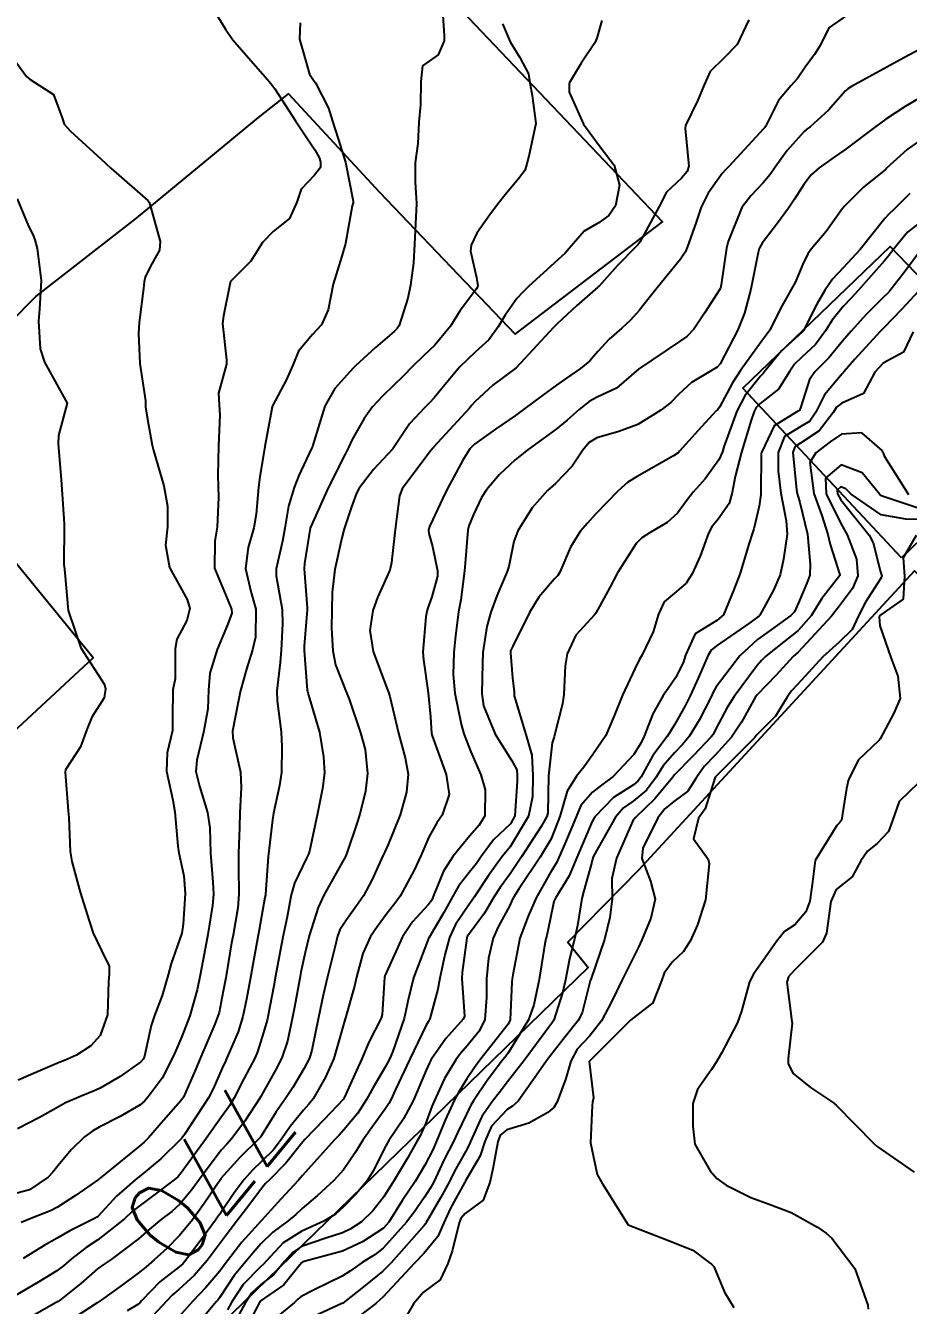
# Model space of a CAD drawing. Header units: metres. Extents: x 307586 to 320046, y 7427249 to 7434250.
# Drawn here: x 317292 to 317335.3, y 7431770.5 to 7431833.3 of the extents above; entities that cross this region are included whole.
import ezdxf
from ezdxf.enums import TextEntityAlignment as Align

# ---------------------------------------------------------------- set-up
doc = ezdxf.new("R2010")
doc.units = ezdxf.units.M
doc.header["$MEASUREMENT"] = 0
for name, color, linetype in [('Cotas', 45, 'Continuous'), ('Curvas de Nivel 1m', 11, 'Continuous'), ('Curvas de Nivel 5m', 15, 'Continuous'), ('Edificações', 30, 'Continuous')]:
    doc.layers.add(name, color=color, linetype=linetype)
doc.styles.add('Style-STANDARD', font='STANDARD.shx')

msp = doc.modelspace()

# ---------------------------------------------------------------- linework, layer by layer
at = {"layer": 'Curvas de Nivel 1m', "flags": 128}
for points, elevation in [([(317312.402, 7431834.578), (317312.507, 7431832.847), (317312.507, 7431832.576), (317312.226, 7431831.891), (317311.453, 7431831.356), (317311.368, 7431830.588), (317311.347, 7431829.437), (317311.276, 7431828.589), (317311.221, 7431827.541), (317311.094, 7431826.591), (317311.083, 7431825.657), (317311.155, 7431824.59), (317311.111, 7431823.602), (317311.065, 7431822.59), (317311.011, 7431821.684), (317310.866, 7431820.592), (317310.732, 7431819.945), (317310.31, 7431818.598), (317310.207, 7431818.453), (317310.06, 7431818.318), (317309.141, 7431817.52), (317308.158, 7431816.619), (317308.1, 7431816.562), (317308.041, 7431816.504), (317307.142, 7431815.517), (317306.653, 7431814.64), (317306.073, 7431812.728), (317306.046, 7431812.649), (317305.991, 7431812.537), (317305.381, 7431811.247), (317305.159, 7431810.658), (317304.88, 7431809.735), (317304.688, 7431808.663), (317304.576, 7431808.024), (317304.264, 7431806.667), (317304.271, 7431806.313), (317304.566, 7431804.663), (317304.585, 7431803.963), (317304.51, 7431802.664), (317304.467, 7431802.064), (317304.309, 7431800.665), (317304.317, 7431800.187), (317304.512, 7431798.663), (317304.555, 7431797.924), (317304.525, 7431796.663), (317304.436, 7431796.021), (317304.139, 7431794.666), (317304.091, 7431794.346), (317303.902, 7431792.669), (317303.886, 7431792.534), (317303.747, 7431790.67), (317303.746, 7431790.647), (317303.722, 7431790.53), (317303.432, 7431788.947), (317303.383, 7431788.673), (317303.127, 7431787.237), (317303.025, 7431786.677), (317302.812, 7431785.532), (317302.634, 7431784.68), (317302.402, 7431783.926), (317301.873, 7431782.688), (317301.795, 7431782.525), (317301.625, 7431782.153), (317301.174, 7431781.132), (317300.944, 7431780.7), (317299.766, 7431778.899), (317299.645, 7431778.719), (317299.582, 7431778.646), (317298.604, 7431777.698), (317297.564, 7431776.829), (317297.452, 7431776.742), (317296.442, 7431775.864), (317295.535, 7431774.891), (317295.47, 7431774.834), (317295.358, 7431774.772), (317294.148, 7431774.162), (317293.523, 7431773.801), (317292.881, 7431773.435), (317291.85, 7431772.807)], 773), ([(317332.248, 7431833.817), (317331.378, 7431833.212), (317330.964, 7431832.353), (317330.681, 7431831.903), (317330.222, 7431831.279), (317329.851, 7431830.729), (317329.519, 7431830.367), (317328.921, 7431829.654), (317328.27, 7431828.379), (317328.239, 7431828.323), (317328.182, 7431828.259), (317326.478, 7431826.405), (317326.322, 7431826.246), (317326.158, 7431826.059), (317325.463, 7431825.097), (317325.124, 7431824.42), (317324.87, 7431823.678), (317324.435, 7431822.427), (317324.336, 7431822.203), (317324.107, 7431821.854), (317322.962, 7431820.447), (317322.577, 7431819.961), (317322.076, 7431819.349), (317321.661, 7431818.872), (317321.221, 7431818.468), (317320.601, 7431817.931), (317320.051, 7431817.334), (317319.656, 7431816.875), (317319.202, 7431816.488), (317318.514, 7431816.017), (317318.031, 7431815.676), (317317.355, 7431815.178), (317316.465, 7431814.523), (317316.01, 7431814.192), (317315.032, 7431813.51), (317313.995, 7431812.779), (317313.777, 7431812.553), (317313.434, 7431812.002), (317312.658, 7431810.563), (317312.433, 7431810.098), (317311.951, 7431809.09), (317311.786, 7431808.732), (317311.747, 7431808.573), (317311.757, 7431808.389), (317311.935, 7431807.753), (317312.187, 7431806.567), (317312.18, 7431806.306), (317311.904, 7431805.283), (317311.717, 7431804.751), (317311.665, 7431804.573), (317311.612, 7431804.296), (317311.459, 7431802.576), (317311.493, 7431802.2), (317311.732, 7431800.572), (317311.835, 7431799.389), (317311.899, 7431798.569), (317311.925, 7431798.466), (317312.607, 7431796.562), (317312.76, 7431795.589), (317312.412, 7431794.564), (317312.148, 7431794.187), (317311.762, 7431793.488), (317311.364, 7431792.576), (317311.037, 7431791.872), (317310.35, 7431790.591), (317310.091, 7431790.231), (317309.72, 7431789.755), (317309.225, 7431789.09), (317308.904, 7431788.608), (317308.528, 7431787.778), (317308.211, 7431786.615), (317308.112, 7431786.18), (317307.668, 7431784.62), (317307.652, 7431784.562), (317307.101, 7431782.628), (317306.698, 7431781.708), (317306.088, 7431780.643), (317305.877, 7431780.377), (317305.604, 7431780.083), (317304.959, 7431779.29), (317304.54, 7431778.66), (317304.127, 7431778.115), (317303.572, 7431777.575), (317303.107, 7431777.135), (317302.707, 7431776.679), (317302.216, 7431776.021), (317301.538, 7431775.038), (317301.396, 7431774.831), (317301.298, 7431774.694), (317300.7, 7431773.877), (317299.834, 7431772.715), (317299.684, 7431772.543), (317299.508, 7431772.392), (317298.569, 7431771.657), (317297.681, 7431770.738), (317297.584, 7431770.636), (317297.481, 7431770.554), (317296.959, 7431770.229)], 769), ([(317315.368, 7431833.413), (317315.757, 7431832.535), (317316.225, 7431831.759), (317316.653, 7431830.959), (317316.717, 7431830.522), (317316.832, 7431829.892), (317317.01, 7431828.518), (317316.705, 7431827.058), (317316.571, 7431826.524), (317316.467, 7431826.217), (317316.152, 7431825.812), (317315.57, 7431825.107), (317315.137, 7431824.54), (317314.703, 7431823.968), (317314.119, 7431823.137), (317313.843, 7431822.554), (317313.808, 7431822.253), (317314.097, 7431820.966), (317314.162, 7431820.549), (317314.149, 7431820.493), (317314.091, 7431820.413), (317313.297, 7431819.339), (317312.818, 7431818.569), (317312.054, 7431817.646), (317311.508, 7431817.126), (317310.967, 7431816.591), (317310.505, 7431816.126), (317310.029, 7431815.668), (317309.484, 7431815.143), (317309, 7431814.61), (317308.587, 7431814.035), (317307.997, 7431813.005), (317307.816, 7431812.623), (317307.656, 7431812.293), (317306.826, 7431810.637), (317305.943, 7431808.65), (317305.663, 7431806.915), (317305.645, 7431806.653), (317305.794, 7431804.751), (317305.793, 7431804.651), (317305.642, 7431802.885), (317305.64, 7431802.652), (317305.795, 7431800.709), (317305.801, 7431800.651), (317305.85, 7431800.466), (317306.391, 7431798.641), (317306.598, 7431797.426), (317306.635, 7431796.638), (317306.548, 7431795.882), (317306.292, 7431794.642), (317305.903, 7431792.797), (317305.853, 7431792.649), (317305.751, 7431792.452), (317305.162, 7431791.232), (317305.01, 7431790.657), (317304.802, 7431789.57), (317304.617, 7431788.661), (317304.465, 7431787.892), (317304.238, 7431786.664), (317304.148, 7431786.193), (317303.858, 7431784.668), (317303.821, 7431784.498), (317303.645, 7431783.896), (317303.358, 7431782.951), (317303.237, 7431782.674), (317302.678, 7431781.624), (317302.208, 7431780.684), (317301.981, 7431780.304), (317301.594, 7431779.755), (317300.842, 7431778.701), (317299.565, 7431776.942), (317299.459, 7431776.826), (317299.336, 7431776.722), (317298.326, 7431775.957), (317297.543, 7431775.38), (317297.196, 7431775.088), (317296.832, 7431774.751), (317295.522, 7431773.724), (317294.957, 7431773.337), (317294.224, 7431772.783), (317293.842, 7431772.452), (317293.504, 7431772.199), (317292.628, 7431771.667), (317291.486, 7431770.992)], 772), ([(317305.443, 7431833.456), (317305.416, 7431832.658), (317305.911, 7431830.95), (317306.109, 7431830.651), (317306.202, 7431830.518), (317306.831, 7431829.282), (317307.029, 7431828.637), (317307.312, 7431827.771), (317307.675, 7431826.627), (317308.05, 7431824.705), (317308.044, 7431824.621), (317307.996, 7431824.487), (317307.67, 7431822.627), (317307.49, 7431822.016), (317307.072, 7431820.635), (317306.815, 7431819.38), (317306.494, 7431818.644), (317306.058, 7431818.167), (317305.367, 7431817.34), (317305.088, 7431816.66), (317304.767, 7431815.928), (317304.095, 7431814.669), (317304.076, 7431814.605), (317304.009, 7431814.248), (317303.717, 7431812.673), (317303.463, 7431811.183), (317303.405, 7431810.676), (317303.285, 7431809.341), (317303.172, 7431808.678), (317302.904, 7431807.709), (317302.761, 7431806.682), (317303.031, 7431805.554), (317303.269, 7431804.676), (317303.251, 7431803.304), (317303.11, 7431802.678), (317302.807, 7431801.732), (317302.52, 7431800.683), (317302.408, 7431800.113), (317302.123, 7431798.687), (317302.145, 7431798.361), (317302.52, 7431796.683), (317302.554, 7431795.92), (317302.49, 7431794.683), (317302.467, 7431793.982), (317302.423, 7431792.683), (317302.425, 7431792.001), (317302.446, 7431790.683), (317302.384, 7431790.015), (317302.154, 7431788.685), (317302.086, 7431788.299), (317301.814, 7431786.689), (317301.794, 7431786.576), (317301.671, 7431785.92), (317301.467, 7431784.881), (317301.415, 7431784.694), (317301.268, 7431784.315), (317300.575, 7431782.706), (317300.292, 7431782.041), (317299.718, 7431780.718), (317299.601, 7431780.539), (317298.737, 7431779.583), (317298.009, 7431778.736), (317297.8, 7431778.519), (317297.579, 7431778.331), (317295.652, 7431776.769), (317295.605, 7431776.727), (317295.562, 7431776.69), (317294.433, 7431775.898), (317293.541, 7431775.317), (317293.195, 7431775.137), (317292.311, 7431774.802), (317291.759, 7431774.579)], 774), ([(317320.244, 7431833.577), (317320.003, 7431832.714), (317319.898, 7431832.483), (317319.235, 7431831.478), (317318.643, 7431830.496), (317318.639, 7431830.063), (317319.342, 7431828.488), (317320.172, 7431827.382), (317320.859, 7431826.473), (317321.121, 7431825.497), (317320.915, 7431824.472), (317320.596, 7431824.008), (317320.125, 7431823.668), (317319.38, 7431823.228), (317318.736, 7431822.494), (317318.448, 7431822.159), (317318.106, 7431821.851), (317316.649, 7431820.522), (317316.366, 7431820.249), (317316.084, 7431819.935), (317315.501, 7431819.106), (317315.17, 7431818.539), (317314.699, 7431817.901), (317314.051, 7431817.316), (317313.262, 7431816.562), (317312.708, 7431815.895), (317312.02, 7431815.051), (317311.795, 7431814.804), (317311.563, 7431814.584), (317310.819, 7431813.778), (317310.026, 7431812.6), (317309.992, 7431812.555), (317309.053, 7431811.539), (317308.344, 7431810.616), (317308.213, 7431810.374), (317307.959, 7431809.705), (317307.613, 7431808.625), (317307.498, 7431808.186), (317307.155, 7431806.632), (317307.019, 7431805.52), (317306.997, 7431804.633), (317306.992, 7431803.741), (317307.046, 7431802.632), (317307.186, 7431801.95), (317307.701, 7431800.622), (317307.847, 7431800.258), (317308.414, 7431798.614), (317308.634, 7431797.792), (317308.755, 7431796.61), (317308.661, 7431795.74), (317308.377, 7431794.614), (317308.227, 7431794.157), (317307.754, 7431792.746), (317307.711, 7431792.621), (317307.671, 7431792.54), (317306.617, 7431790.637), (317306.329, 7431790.035), (317305.887, 7431788.647), (317305.695, 7431787.834), (317305.482, 7431786.855), (317305.443, 7431786.652), (317305.165, 7431785.15), (317305.072, 7431784.656), (317304.827, 7431783.472), (317304.555, 7431782.661), (317304.242, 7431782.048), (317303.616, 7431780.944), (317303.52, 7431780.765), (317303.464, 7431780.671), (317302.728, 7431779.542), (317302.078, 7431778.685), (317301.843, 7431778.424), (317301.577, 7431778.117), (317300.51, 7431776.706), (317300.109, 7431776.157), (317299.544, 7431775.466), (317299.151, 7431775.112), (317298.64, 7431774.729), (317298.039, 7431774.223), (317297.523, 7431773.768), (317296.169, 7431772.76), (317295.776, 7431772.499), (317295.506, 7431772.291), (317294.695, 7431771.578), (317293.705, 7431770.788), (317293.578, 7431770.692), (317293.481, 7431770.637), (317292.303, 7431769.973)], 771), ([(317336.078, 7431832.292), (317334.88, 7431831.65), (317334.223, 7431831.287), (317332.491, 7431830.336), (317332.319, 7431830.231), (317332.21, 7431830.125), (317331.364, 7431829.179), (317330.461, 7431828.357), (317330.302, 7431828.238), (317330.181, 7431828.135), (317329.343, 7431827.197), (317328.748, 7431826.374), (317328.513, 7431826.021), (317328.151, 7431825.585), (317327.556, 7431824.974), (317327.118, 7431824.395), (317326.441, 7431822.73), (317326.363, 7431822.406), (317326.095, 7431820.603), (317326.072, 7431820.432), (317326.061, 7431820.41), (317325.281, 7431819.211), (317324.762, 7431818.423), (317324.417, 7431818.069), (317324.057, 7431817.812), (317322.043, 7431816.46), (317320.968, 7431815.531), (317320.022, 7431815.079), (317319.629, 7431814.873), (317319.143, 7431814.489), (317318.542, 7431813.961), (317318.003, 7431813.515), (317316.64, 7431812.52), (317315.988, 7431812.007), (317315.225, 7431811.293), (317314.583, 7431810.544), (317314.345, 7431810.168), (317313.955, 7431809.331), (317313.728, 7431808.77), (317313.669, 7431808.553), (317313.538, 7431806.943), (317313.517, 7431806.554), (317313.324, 7431805.133), (317313.223, 7431804.557), (317313.066, 7431803.374), (317312.992, 7431802.559), (317312.948, 7431801.473), (317313.041, 7431800.558), (317313.353, 7431799.031), (317313.476, 7431798.553), (317313.814, 7431797.674), (317314.316, 7431796.545), (317314.517, 7431795.818), (317314.511, 7431794.543), (317314.233, 7431794.08), (317313.763, 7431793.536), (317313.317, 7431792.995), (317312.962, 7431792.558), (317312.488, 7431791.82), (317311.977, 7431790.568), (317311.9, 7431790.399), (317311.727, 7431790.17), (317310.958, 7431789.338), (317310.466, 7431788.589), (317309.686, 7431786.86), (317309.609, 7431786.676), (317309.591, 7431786.601), (317309.475, 7431784.783), (317309.42, 7431784.602), (317308.818, 7431783.432), (317308.47, 7431782.612), (317308.215, 7431782.026), (317307.614, 7431780.686), (317307.571, 7431780.621), (317306.615, 7431779.618), (317305.674, 7431778.649), (317305.582, 7431778.535), (317304.752, 7431777.477), (317303.942, 7431776.666), (317303.748, 7431776.48), (317303.557, 7431776.247), (317302.88, 7431775.339), (317302.381, 7431774.682), (317302.006, 7431774.207), (317301.522, 7431773.552), (317300.886, 7431772.699), (317300.241, 7431771.97), (317299.491, 7431771.276), (317299.19, 7431771.021), (317298.907, 7431770.726), (317298.215, 7431769.993)], 768), ([(317291.495, 7431831.546), (317292.024, 7431830.822), (317292.202, 7431830.68), (317293.341, 7431829.949), (317293.773, 7431828.796), (317293.873, 7431828.487), (317294.177, 7431828.152), (317295.687, 7431826.775), (317296.156, 7431826.327), (317297.98, 7431824.742), (317298.044, 7431824.654), (317298.129, 7431824.375), (317298.575, 7431822.735), (317298.546, 7431822.296), (317298.094, 7431821.478), (317297.851, 7431820.979), (317297.797, 7431820.744), (317297.764, 7431820.429), (317297.546, 7431818.748), (317297.514, 7431818.205), (317297.577, 7431816.747), (317297.857, 7431814.9), (317297.868, 7431814.742), (317297.861, 7431814.592), (317298.003, 7431813.721), (317298.182, 7431812.738), (317298.252, 7431812.474), (317298.764, 7431810.732), (317298.939, 7431809.744), (317298.933, 7431808.73), (317298.843, 7431807.821), (317299.044, 7431806.729), (317299.9, 7431805.16), (317300.031, 7431804.718), (317299.887, 7431804.128), (317299.391, 7431803.211), (317299.323, 7431802.725), (317299.319, 7431801.257), (317299.203, 7431800.726), (317299.179, 7431799.376), (317299.191, 7431798.726), (317298.916, 7431797.625), (317298.884, 7431796.729), (317299.205, 7431795.303), (317299.301, 7431794.725), (317299.438, 7431793.041), (317299.49, 7431792.723), (317299.736, 7431791.596), (317299.799, 7431790.719), (317299.708, 7431789.218), (317299.648, 7431788.776), (317299.627, 7431788.721), (317299.124, 7431787.29), (317298.974, 7431786.727), (317298.677, 7431785.721), (317298.295, 7431784.734), (317298.137, 7431784.246), (317297.816, 7431782.738), (317297.76, 7431782.609), (317297.629, 7431782.461), (317296.625, 7431781.747), (317295.609, 7431781.152), (317295.346, 7431781.033), (317294.707, 7431780.779), (317293.942, 7431780.444), (317293.598, 7431780.254), (317292.66, 7431779.732), (317291.586, 7431779.167)], 776), ([(317336.208, 7431829.995), (317335.137, 7431829.362), (317334.189, 7431828.74), (317333.942, 7431828.558), (317333.63, 7431828.318), (317332.172, 7431827.235), (317331.647, 7431826.867), (317330.913, 7431826.352), (317330.513, 7431826.001), (317330.15, 7431825.519), (317329.704, 7431824.8), (317329.411, 7431824.367), (317328.871, 7431823.627), (317328.116, 7431822.646), (317327.971, 7431822.382), (317327.917, 7431822.189), (317327.553, 7431820.388), (317327.251, 7431819.217), (317326.928, 7431818.397), (317326.046, 7431816.728), (317325.899, 7431816.557), (317325.653, 7431816.414), (317324.647, 7431815.81), (317324.025, 7431815.24), (317323.625, 7431814.83), (317323.135, 7431814.443), (317322.006, 7431813.751), (317321.075, 7431813.397), (317319.999, 7431813.091), (317319.621, 7431812.86), (317319.308, 7431812.487), (317318.785, 7431811.692), (317317.976, 7431810.855), (317317.586, 7431810.506), (317316.829, 7431809.648), (317316.127, 7431808.527), (317315.938, 7431807.998), (317315.683, 7431806.775), (317315.605, 7431806.533), (317315.101, 7431805.342), (317314.806, 7431804.541), (317314.601, 7431803.828), (317314.417, 7431802.545), (317314.392, 7431802.02), (317314.357, 7431800.545), (317314.448, 7431799.94), (317315.014, 7431798.538), (317315.81, 7431797.268), (317316.07, 7431796.791), (317316.098, 7431796.526), (317316.089, 7431796.236), (317315.977, 7431794.527), (317315.769, 7431794.136), (317314.936, 7431793.363), (317314.32, 7431792.544), (317314.097, 7431792.199), (317313.745, 7431791.748), (317313.219, 7431791.075), (317312.926, 7431790.558), (317312.493, 7431789.79), (317311.77, 7431788.569), (317311.751, 7431788.521), (317311.701, 7431788.378), (317311.013, 7431786.58), (317310.742, 7431785.509), (317310.543, 7431784.587), (317309.972, 7431782.931), (317309.825, 7431782.597), (317309.629, 7431782.233), (317309.033, 7431781.192), (317308.71, 7431780.609), (317308.271, 7431779.945), (317307.59, 7431779.116), (317307.354, 7431778.856), (317307.135, 7431778.627), (317305.565, 7431776.881), (317305.458, 7431776.758), (317305.36, 7431776.652), (317304.492, 7431775.717), (317303.544, 7431774.67), (317302.59, 7431773.612), (317301.876, 7431772.686), (317301.722, 7431772.477), (317301.505, 7431772.186), (317300.815, 7431771.378), (317300.175, 7431770.71), (317299.475, 7431769.931)], 767), ([(317336.179, 7431827.909), (317335.235, 7431827.237), (317334.205, 7431826.31), (317334.187, 7431826.285), (317334.162, 7431826.267), (317333.086, 7431825.388), (317332.134, 7431824.44), (317332.087, 7431824.387), (317332.048, 7431824.341), (317331.247, 7431823.223), (317330.518, 7431822.356), (317330.348, 7431822.12), (317330.105, 7431821.618), (317329.737, 7431820.723), (317329.54, 7431820.366), (317329.006, 7431819.444), (317328.492, 7431818.376), (317328.313, 7431818.125), (317328.057, 7431817.808), (317327.047, 7431816.395), (317326.651, 7431815.784), (317326.016, 7431814.598), (317325.939, 7431814.486), (317325.863, 7431814.412), (317324.974, 7431813.45), (317324.065, 7431812.429), (317324.031, 7431812.391), (317323.992, 7431812.354), (317323.771, 7431812.213), (317321.98, 7431811.199), (317321.52, 7431810.922), (317321.027, 7431810.469), (317320.507, 7431809.93), (317319.956, 7431809.352), (317319.538, 7431808.895), (317319.186, 7431808.488), (317318.705, 7431807.723), (317318.181, 7431806.497), (317318.082, 7431806.337), (317317.918, 7431806.175), (317317.149, 7431805.267), (317316.707, 7431804.518), (317315.876, 7431802.865), (317315.773, 7431802.631), (317315.76, 7431802.531), (317315.861, 7431801.315), (317315.945, 7431800.62), (317315.946, 7431800.529), (317315.955, 7431800.425), (317316.512, 7431798.52), (317316.813, 7431797.515), (317316.87, 7431796.514), (317316.842, 7431795.46), (317316.646, 7431794.517), (317315.758, 7431793.012), (317315.536, 7431792.751), (317315.357, 7431792.534), (317314.686, 7431791.598), (317313.984, 7431790.547), (317313.885, 7431790.394), (317313.727, 7431790.163), (317313.073, 7431789.196), (317312.772, 7431788.559), (317312.538, 7431787.718), (317312.301, 7431786.564), (317312.206, 7431786.033), (317311.814, 7431784.568), (317311.756, 7431784.465), (317311.65, 7431784.293), (317310.829, 7431782.582), (317310.128, 7431781.103), (317309.902, 7431780.596), (317309.8, 7431780.408), (317309.606, 7431780.122), (317308.96, 7431779.238), (317308.524, 7431778.611), (317308.164, 7431778.027), (317307.568, 7431777.154), (317307.105, 7431776.627), (317306.295, 7431775.895), (317305.542, 7431775.262), (317305.23, 7431774.961), (317304.867, 7431774.657), (317304.1, 7431774.091), (317303.521, 7431773.528), (317303.13, 7431773.061), (317302.792, 7431772.677), (317302.212, 7431771.977), (317301.486, 7431770.867), (317301.412, 7431770.764), (317301.346, 7431770.692), (317300.671, 7431769.898)], 766), ([(317291.566, 7431824.826), (317292.12, 7431823.485), (317292.346, 7431823.047), (317292.435, 7431822.815), (317292.54, 7431822.38), (317292.742, 7431820.81), (317292.665, 7431819.407), (317292.611, 7431818.812), (317292.693, 7431817.454), (317292.909, 7431816.807), (317294.013, 7431814.79), (317293.592, 7431813.199), (317293.577, 7431812.794), (317293.72, 7431811.039), (317293.739, 7431810.792), (317293.864, 7431808.871), (317293.866, 7431808.791), (317293.861, 7431806.853), (317293.866, 7431806.791), (317293.915, 7431806.283), (317294.048, 7431804.788), (317294.069, 7431804.611), (317294.68, 7431802.782), (317295.846, 7431800.986), (317295.899, 7431800.769), (317295.838, 7431800.324), (317295.224, 7431799.381), (317294.974, 7431798.778), (317294.674, 7431797.922), (317293.937, 7431796.789), (317293.914, 7431796.677), (317294.073, 7431794.787), (317294.095, 7431794.461), (317294.171, 7431792.786), (317294.243, 7431792.288), (317294.662, 7431790.781), (317295.097, 7431789.388), (317295.3, 7431788.774), (317295.694, 7431787.923), (317296.084, 7431787.161), (317296.075, 7431786.764), (317296.042, 7431786.4), (317295.991, 7431784.765), (317295.643, 7431783.755), (317295.174, 7431783.238), (317294.472, 7431782.782), (317293.887, 7431782.53), (317293.628, 7431782.431), (317292.487, 7431781.934), (317291.614, 7431781.565)], 777), ([(317336.129, 7431823.876), (317335.241, 7431823.18), (317334.522, 7431822.306), (317334.352, 7431822.066), (317334.107, 7431821.764), (317332.827, 7431820.329), (317332.473, 7431819.948), (317332.081, 7431819.533), (317331.55, 7431818.866), (317331.225, 7431818.348), (317330.731, 7431817.679), (317330.05, 7431817.03), (317329.701, 7431816.709), (317329.469, 7431816.366), (317328.919, 7431815.482), (317328.019, 7431814.772), (317327.822, 7431814.577), (317327.721, 7431814.384), (317327.576, 7431813.954), (317327.105, 7431812.393), (317326.782, 7431811.199), (317326.647, 7431810.4), (317326.495, 7431809.872), (317325.953, 7431809.091), (317325.646, 7431808.714), (317325.487, 7431808.415), (317325.069, 7431807.281), (317324.681, 7431806.422), (317324.39, 7431805.951), (317323.91, 7431805.55), (317323.303, 7431805.035), (317323.024, 7431804.439), (317322.763, 7431803.562), (317322.227, 7431802.446), (317322.097, 7431802.221), (317321.866, 7431801.757), (317321.255, 7431800.459), (317320.855, 7431799.447), (317320.444, 7431798.471), (317319.814, 7431797.54), (317319.364, 7431796.927), (317318.998, 7431796.488), (317318.539, 7431795.745), (317318.18, 7431794.496), (317317.762, 7431793.398), (317317.22, 7431792.508), (317316.19, 7431790.975), (317315.919, 7431790.527), (317315.854, 7431790.406), (317315.727, 7431790.141), (317315.16, 7431789.087), (317314.91, 7431788.538), (317314.69, 7431787.543), (317314.591, 7431786.541), (317314.586, 7431785.624), (317314.511, 7431784.541), (317314.227, 7431783.964), (317313.64, 7431783.241), (317313.321, 7431782.868), (317313.088, 7431782.555), (317312.535, 7431781.649), (317312.038, 7431780.566), (317311.915, 7431780.261), (317311.596, 7431779.41), (317311.332, 7431778.829), (317311.191, 7431778.576), (317310.718, 7431777.726), (317310.032, 7431776.593), (317309.851, 7431776.303), (317309.551, 7431775.835), (317309.009, 7431775.137), (317308.449, 7431774.611), (317307.906, 7431774.24), (317307.527, 7431774.064), (317306.702, 7431773.81), (317305.52, 7431773.386), (317305.066, 7431773.106), (317304.676, 7431772.658), (317304.153, 7431772.017), (317303.501, 7431771.506), (317303.063, 7431771.109), (317302.78, 7431770.677), (317302.326, 7431769.83)], 764), ([(317335.879, 7431822.292), (317335.13, 7431821.273), (317334.37, 7431820.307), (317334.24, 7431820.159), (317334.088, 7431820.008), (317333.24, 7431819.158), (317332.475, 7431818.334), (317332.058, 7431817.832), (317331.38, 7431817.016), (317330.716, 7431816.353), (317330.44, 7431815.952), (317330.017, 7431814.608), (317329.938, 7431814.437), (317329.821, 7431814.362), (317328.698, 7431813.681), (317328.075, 7431812.379), (317328.067, 7431812.305), (317328.054, 7431810.379), (317328.047, 7431810.304), (317327.963, 7431809.733), (317327.71, 7431808.62), (317327.627, 7431808.385), (317327.474, 7431807.923), (317327.024, 7431806.393), (317326.715, 7431805.594), (317326.225, 7431804.405), (317325.89, 7431804.131), (317324.83, 7431803.474), (317324.359, 7431802.425), (317324.246, 7431802.049), (317323.862, 7431801.309), (317323.507, 7431800.783), (317323.256, 7431800.436), (317322.742, 7431799.539), (317322.318, 7431798.445), (317322.16, 7431798.106), (317321.814, 7431797.55), (317320.804, 7431796.465), (317320.231, 7431796.039), (317319.791, 7431795.698), (317319.223, 7431795.044), (317318.983, 7431794.488), (317318.433, 7431793.167), (317318.14, 7431792.496), (317318.016, 7431792.232), (317317.746, 7431791.792), (317317.023, 7431790.511), (317316.627, 7431789.609), (317316.228, 7431788.522), (317315.883, 7431786.725), (317315.852, 7431786.527), (317315.838, 7431786.371), (317315.744, 7431784.529), (317315.651, 7431784.313), (317314.862, 7431783.316), (317314.258, 7431782.544), (317313.996, 7431782.18), (317313.624, 7431781.621), (317313.212, 7431780.959), (317312.997, 7431780.556), (317312.559, 7431779.6), (317312.133, 7431778.564), (317311.965, 7431778.18), (317311.571, 7431777.38), (317311.084, 7431776.577), (317310.466, 7431775.67), (317309.805, 7431774.596), (317309.53, 7431774.295), (317308.512, 7431773.621), (317307.518, 7431773.166), (317305.581, 7431772.649), (317305.512, 7431772.598), (317304.651, 7431771.509), (317303.493, 7431770.706), (317303.473, 7431770.69), (317303.461, 7431770.67), (317302.779, 7431769.368)], 763), ([(317335.789, 7431820.293), (317334.973, 7431819.408), (317334.065, 7431818.48), (317333.981, 7431818.395), (317333.904, 7431818.312), (317332.666, 7431816.948), (317332.139, 7431816.339), (317332.093, 7431816.288), (317332.041, 7431816.239), (317331.167, 7431815.208), (317330.75, 7431814.353), (317330.449, 7431813.915), (317330.006, 7431813.646), (317329.213, 7431813.156), (317328.902, 7431812.371), (317328.902, 7431811.452), (317329.033, 7431810.369), (317329.296, 7431809.023), (317329.333, 7431808.366), (317329.167, 7431807.131), (317328.994, 7431806.369), (317328.668, 7431805.616), (317327.995, 7431804.379), (317327.943, 7431804.328), (317327.892, 7431804.291), (317327.51, 7431804.007), (317325.878, 7431802.888), (317325.614, 7431802.674), (317325.46, 7431802.414), (317324.979, 7431801.301), (317324.579, 7431800.423), (317324.341, 7431799.929), (317323.832, 7431799.031), (317323.607, 7431798.652), (317323.451, 7431798.434), (317322.754, 7431797.5), (317322.171, 7431796.446), (317322.018, 7431796.229), (317321.797, 7431796.058), (317320.82, 7431795.432), (317319.904, 7431794.478), (317319.771, 7431794.256), (317319.029, 7431792.487), (317318.639, 7431791.596), (317317.978, 7431790.498), (317317.899, 7431790.329), (317317.717, 7431789.454), (317317.543, 7431788.665), (317317.498, 7431788.503), (317317.449, 7431788.252), (317317.173, 7431786.508), (317316.918, 7431785.257), (317316.65, 7431784.515), (317315.636, 7431782.873), (317315.488, 7431782.678), (317315.371, 7431782.533), (317314.624, 7431781.539), (317313.957, 7431780.547), (317313.828, 7431780.329), (317313.603, 7431779.892), (317313.168, 7431778.976), (317312.963, 7431778.556), (317312.504, 7431777.63), (317311.999, 7431776.566), (317311.849, 7431776.277), (317311.552, 7431775.819), (317311.034, 7431775.084), (317310.663, 7431774.583), (317309.52, 7431773.312), (317309.122, 7431772.999), (317308.49, 7431772.61), (317307.92, 7431772.205), (317307.506, 7431771.935), (317306.106, 7431771.248), (317305.496, 7431770.932), (317305.339, 7431770.807), (317305.169, 7431770.653), (317304.247, 7431769.897)], 762), ([(317335.527, 7431818.295), (317335.053, 7431817.3), (317334.047, 7431816.756), (317333.64, 7431816.316), (317333.081, 7431815.27), (317332.02, 7431814.79), (317331.767, 7431814.592), (317331.62, 7431814.344), (317330.913, 7431813.442), (317329.998, 7431812.837), (317329.713, 7431812.645), (317329.624, 7431812.364), (317329.803, 7431810.533), (317329.832, 7431810.361), (317329.966, 7431809.912), (317330.341, 7431808.356), (317330.471, 7431806.897), (317330.447, 7431806.352), (317330.312, 7431805.959), (317329.902, 7431804.989), (317329.706, 7431804.552), (317329.527, 7431804.364), (317328.571, 7431803.688), (317327.881, 7431803.187), (317327.015, 7431802.393), (317325.857, 7431800.868), (317325.695, 7431800.571), (317325.62, 7431800.412), (317325.021, 7431799.233), (317324.538, 7431798.423), (317324.213, 7431798.032), (317323.815, 7431797.629), (317323.261, 7431796.982), (317322.919, 7431796.439), (317322.436, 7431795.801), (317321.785, 7431795.259), (317321.315, 7431794.922), (317320.912, 7431794.463), (317319.857, 7431792.581), (317319.814, 7431792.479), (317319.751, 7431792.264), (317319.367, 7431790.854), (317319.265, 7431790.485), (317319.049, 7431789.151), (317318.91, 7431788.488), (317318.663, 7431787.521), (317318.472, 7431786.492), (317318.326, 7431785.84), (317317.885, 7431784.498), (317317.795, 7431784.355), (317317.65, 7431784.163), (317316.437, 7431782.518), (317315.622, 7431781.47), (317315.213, 7431780.937), (317314.902, 7431780.537), (317314.364, 7431779.78), (317313.808, 7431778.548), (317313.744, 7431778.386), (317313.578, 7431778.074), (317313.024, 7431777.1), (317312.751, 7431776.558), (317312.332, 7431775.781), (317311.628, 7431774.569), (317311.594, 7431774.508), (317311.531, 7431774.428), (317309.917, 7431772.594), (317309.509, 7431772.191), (317308.635, 7431771.476), (317307.545, 7431770.619), (317307.515, 7431770.598), (317307.492, 7431770.588), (317306.145, 7431769.978)], 761), ([(317335.962, 7431809.577), (317334.093, 7431810.187), (317333.972, 7431810.236), (317333.882, 7431810.311), (317333.025, 7431811.366), (317331.987, 7431811.77), (317331.217, 7431811.111), (317331.261, 7431810.347), (317331.952, 7431808.921), (317332.282, 7431808.335), (317332.738, 7431807.129), (317332.804, 7431806.321), (317332.55, 7431805.687), (317331.901, 7431804.849), (317331.681, 7431804.549), (317331.513, 7431804.336), (317329.875, 7431802.576), (317329.761, 7431802.474), (317329.633, 7431802.362), (317328.799, 7431801.436), (317327.854, 7431800.459), (317327.794, 7431800.381), (317327.093, 7431799.132), (317326.604, 7431798.398), (317325.814, 7431797.512), (317325.267, 7431796.957), (317324.892, 7431796.419), (317324.475, 7431795.741), (317323.785, 7431795.245), (317323.335, 7431794.879), (317322.991, 7431794.438), (317322.267, 7431792.954), (317322.216, 7431792.445), (317322.629, 7431791.329), (317322.87, 7431790.439), (317322.655, 7431789.505), (317322.209, 7431788.445), (317322.053, 7431788.093), (317321.692, 7431787.374), (317321.23, 7431786.457), (317320.72, 7431785.412), (317320.239, 7431784.471), (317319.645, 7431783.725), (317319.044, 7431783.081), (317318.723, 7431782.489), (317318.483, 7431781.633), (317318.064, 7431780.495), (317317.889, 7431780.217), (317317.605, 7431779.966), (317316.661, 7431779.45), (317315.592, 7431779.113), (317315.263, 7431778.858), (317315.142, 7431778.534), (317314.893, 7431777.214), (317314.746, 7431776.538), (317314.427, 7431775.664), (317313.54, 7431775.009), (317313.325, 7431774.763), (317313.245, 7431774.553), (317312.909, 7431773.166), (317312.698, 7431772.558), (317312.31, 7431771.757), (317311.499, 7431771.159), (317311.003, 7431770.577), (317310.444, 7431769.62)], 759), ([(317335.955, 7431809.082), (317335.162, 7431809.091), (317333.958, 7431809.307), (317332.475, 7431810.332), (317332.222, 7431810.582), (317331.976, 7431810.679), (317331.793, 7431810.523), (317331.805, 7431810.342), (317331.968, 7431810.042), (317333.358, 7431808.319), (317333.561, 7431807.935), (317333.925, 7431806.52), (317333.977, 7431806.309), (317333.976, 7431806.255), (317333.921, 7431806.171), (317333.191, 7431805.03), (317332.831, 7431804.321), (317332.533, 7431803.677), (317331.88, 7431803.048), (317331.094, 7431802.342), (317329.859, 7431801.002), (317329.55, 7431800.669), (317329.339, 7431800.365), (317328.776, 7431799.433), (317327.824, 7431798.476), (317327.782, 7431798.422), (317327.752, 7431798.381), (317325.803, 7431796.431), (317325.31, 7431794.884), (317324.997, 7431794.418), (317324.746, 7431793.404), (317325.468, 7431792.413), (317325.513, 7431792.175), (317325.327, 7431790.414), (317324.947, 7431789.185), (317324.594, 7431788.421), (317324.252, 7431787.87), (317323.692, 7431787.355), (317323.303, 7431786.817), (317323.174, 7431786.435), (317322.753, 7431785.353), (317321.654, 7431784.511), (317321.625, 7431784.479), (317321.605, 7431784.451), (317319.633, 7431782.48), (317319.832, 7431780.694), (317319.796, 7431780.477), (317319.766, 7431780.322), (317319.695, 7431778.478), (317320.018, 7431776.924), (317320.283, 7431776.469), (317321.533, 7431774.45), (317323.525, 7431773.681), (317324.717, 7431773.222), (317325.515, 7431772.602), (317325.627, 7431772.521), (317325.747, 7431772.406), (317326.261, 7431771.159), (317326.719, 7431770.392)], 758), ([(317335.67, 7431808.293), (317335.036, 7431807.195), (317335.09, 7431806.298), (317335.029, 7431805.176), (317333.894, 7431804.366), (317333.866, 7431804.338), (317333.855, 7431804.31), (317333.888, 7431803.864), (317334.42, 7431802.305), (317334.775, 7431801.39), (317334.878, 7431800.3), (317334.57, 7431799.575), (317333.91, 7431798.309), (317333.873, 7431798.259), (317333.822, 7431798.217), (317332.843, 7431797.29), (317332.346, 7431796.325), (317332.251, 7431795.871), (317332.008, 7431794.328), (317331.907, 7431794.193), (317331.77, 7431794.064), (317330.719, 7431792.346), (317330.565, 7431791.171), (317330.447, 7431790.349), (317330.262, 7431789.815), (317329.715, 7431789.19), (317329.21, 7431788.865), (317328.817, 7431788.369), (317328.356, 7431787.713), (317327.687, 7431786.765), (317327.485, 7431786.383), (317327.098, 7431784.952), (317326.909, 7431784.391), (317326.122, 7431782.887), (317325.841, 7431782.407), (317325.63, 7431782.077), (317324.943, 7431781.093), (317324.713, 7431780.419), (317324.706, 7431779.309), (317324.803, 7431778.418), (317325.57, 7431777.11), (317325.897, 7431776.735), (317326.341, 7431776.398), (317327.554, 7431775.8), (317328.457, 7431775.464), (317329.544, 7431775.07), (317330.833, 7431774.341), (317331.248, 7431774.052), (317331.528, 7431773.81), (317332.661, 7431772.319), (317333.301, 7431770.506), (317333.314, 7431770.312)], 757), ([(317335.801, 7431796.179), (317334.842, 7431795.245), (317334.5, 7431794.303), (317334.305, 7431793.767), (317333.762, 7431793.179), (317333.278, 7431792.795), (317332.949, 7431792.318), (317332.534, 7431791.533), (317331.739, 7431790.924), (317331.488, 7431790.334), (317331.267, 7431788.78), (317331.07, 7431788.339), (317329.689, 7431786.943), (317329.411, 7431786.637), (317329.316, 7431786.364), (317329.572, 7431784.443), (317329.581, 7431784.361), (317329.382, 7431782.616), (317329.387, 7431782.362), (317329.628, 7431781.893), (317330.482, 7431781.207), (317331.614, 7431780.444), (317331.742, 7431780.329), (317333.585, 7431778.454), (317333.756, 7431778.308), (317335.57, 7431777.038)], 756)]:
    msp.add_lwpolyline(points, dxfattribs=dict(at, elevation=elevation))
at = {"layer": 'Curvas de Nivel 5m', "flags": 128}
for points, elevation in [([(317300.831, 7431834.714), (317301.788, 7431833.154), (317302.098, 7431832.701), (317302.23, 7431832.536), (317303.851, 7431830.675), (317304.012, 7431830.484), (317304.199, 7431830.229), (317305.226, 7431828.66), (317306.169, 7431827.236), (317306.375, 7431826.857), (317306.445, 7431826.646), (317306.443, 7431826.362), (317306.153, 7431825.988), (317305.501, 7431825.298), (317305.279, 7431824.659), (317304.93, 7431823.857), (317304.118, 7431823.217), (317303.595, 7431822.678), (317303.028, 7431821.757), (317302.085, 7431820.807), (317302.027, 7431820.757), (317302.006, 7431820.701), (317301.694, 7431819.076), (317301.632, 7431818.704), (317301.834, 7431816.913), (317301.829, 7431816.702), (317301.447, 7431815.28), (317301.472, 7431814.705), (317301.513, 7431814.21), (317301.442, 7431812.698), (317301.406, 7431811.264), (317301.43, 7431810.698), (317301.438, 7431810.178), (317301.371, 7431808.699), (317301.261, 7431808.025), (317301.247, 7431806.7), (317301.899, 7431805.115), (317302.083, 7431804.688), (317302.092, 7431804.487), (317301.885, 7431803.907), (317301.369, 7431802.698), (317301.016, 7431801.542), (317300.952, 7431800.703), (317300.921, 7431799.791), (317300.726, 7431798.706), (317300.371, 7431797.274), (317300.334, 7431796.712), (317300.517, 7431795.985), (317300.903, 7431794.703), (317301.016, 7431793.952), (317301.056, 7431792.7), (317301.158, 7431791.272), (317301.193, 7431790.698), (317301.152, 7431790.134), (317300.911, 7431788.702), (317300.733, 7431787.744), (317300.539, 7431786.707), (317300.389, 7431785.993), (317300.033, 7431784.714), (317299.643, 7431783.702), (317299.343, 7431783.015), (317299.223, 7431782.724), (317298.683, 7431781.663), (317297.987, 7431780.736), (317297.809, 7431780.529), (317297.599, 7431780.344), (317296.609, 7431779.771), (317295.588, 7431779.244), (317295.282, 7431779.077), (317294.864, 7431778.777), (317294.22, 7431778.14), (317293.569, 7431777.365), (317293.32, 7431777.038), (317293.084, 7431776.795), (317292.175, 7431776.182), (317291.551, 7431776.014)], 775), ([(317327.457, 7431833.604), (317326.887, 7431832.4), (317326.226, 7431831.731), (317325.556, 7431831.08), (317325.264, 7431830.419), (317324.962, 7431829.662), (317324.352, 7431828.428), (317324.34, 7431828.27), (317324.508, 7431826.427), (317324.429, 7431826.158), (317324.154, 7431825.84), (317323.426, 7431825.158), (317323.063, 7431824.446), (317322.115, 7431822.693), (317322.011, 7431822.564), (317321.908, 7431822.462), (317321.021, 7431821.554), (317320.093, 7431820.518), (317320.076, 7431820.497), (317320.053, 7431820.48), (317318.999, 7431819.571), (317318.066, 7431818.698), (317317.967, 7431818.599), (317317.871, 7431818.503), (317316.043, 7431816.53), (317314.897, 7431815.675), (317314.018, 7431814.865), (317313.873, 7431814.694), (317313.755, 7431814.554), (317311.993, 7431812.625), (317311.97, 7431812.604), (317311.956, 7431812.58), (317311.817, 7431812.408), (317310.454, 7431810.593), (317310.316, 7431810.247), (317310.115, 7431808.597), (317309.927, 7431806.973), (317309.867, 7431806.657), (317309.847, 7431806.601), (317309.248, 7431805.261), (317309.014, 7431804.609), (317308.867, 7431803.626), (317309.031, 7431802.608), (317309.736, 7431800.719), (317309.784, 7431800.601), (317309.85, 7431800.397), (317310.28, 7431798.593), (317310.601, 7431797.378), (317310.753, 7431796.586), (317310.672, 7431795.705), (317310.348, 7431794.591), (317309.758, 7431793.125), (317309.595, 7431792.761), (317309.522, 7431792.602), (317308.969, 7431791.379), (317308.551, 7431790.612), (317308.219, 7431790.121), (317307.715, 7431789.423), (317307.401, 7431788.931), (317307.286, 7431788.626), (317307.148, 7431788.079), (317306.787, 7431786.633), (317306.573, 7431785.733), (317306.343, 7431784.64), (317306.023, 7431783.03), (317305.898, 7431782.646), (317305.628, 7431782.115), (317305.08, 7431781.193), (317304.731, 7431780.659), (317304.268, 7431779.998), (317303.586, 7431778.893), (317303.497, 7431778.758), (317303.428, 7431778.672), (317302.494, 7431777.76), (317301.563, 7431776.729), (317301.535, 7431776.69), (317300.742, 7431775.505), (317300.165, 7431774.711), (317299.525, 7431773.932), (317298.925, 7431773.32), (317298.277, 7431772.732), (317297.869, 7431772.375), (317297.503, 7431772.079), (317296.728, 7431771.518), (317295.69, 7431770.767), (317295.481, 7431770.626), (317294.367, 7431769.888)], 770), ([(317335.36, 7431825.082), (317334.575, 7431824.306), (317334.345, 7431824.093), (317334.128, 7431823.852), (317332.928, 7431822.328), (317332.104, 7431821.445), (317331.571, 7431820.873), (317331.206, 7431820.349), (317330.788, 7431819.647), (317330.143, 7431818.359), (317330.113, 7431818.309), (317330.062, 7431818.266), (317329.056, 7431817.367), (317328.266, 7431816.378), (317328.171, 7431816.249), (317328.039, 7431816.114), (317327.258, 7431815.158), (317326.865, 7431814.397), (317326.239, 7431812.65), (317326.161, 7431812.407), (317325.989, 7431812.008), (317325.318, 7431811.079), (317324.732, 7431810.422), (317324.396, 7431809.996), (317323.957, 7431809.397), (317323.458, 7431808.93), (317322.624, 7431808.443), (317322.21, 7431808.177), (317321.937, 7431807.902), (317321.014, 7431806.464), (317320.637, 7431805.744), (317319.954, 7431804.479), (317319.892, 7431804.405), (317318.972, 7431803.399), (317318.55, 7431802.493), (317318.457, 7431801.904), (317318.381, 7431800.495), (317318.313, 7431800.028), (317317.933, 7431798.499), (317317.902, 7431798.419), (317317.819, 7431798.114), (317317.637, 7431796.502), (317317.599, 7431794.679), (317317.557, 7431794.503), (317317.279, 7431794.018), (317316.314, 7431792.522), (317315.745, 7431791.691), (317315.257, 7431791.016), (317314.957, 7431790.538), (317314.499, 7431789.765), (317313.705, 7431788.692), (317313.646, 7431788.608), (317313.623, 7431788.551), (317313.389, 7431786.849), (317313.373, 7431786.553), (317313.503, 7431784.704), (317313.447, 7431784.552), (317312.595, 7431783.609), (317311.867, 7431782.568), (317311.787, 7431782.413), (317311.628, 7431782.053), (317311.007, 7431780.579), (317310.524, 7431779.661), (317309.798, 7431778.597), (317309.579, 7431778.222), (317309.053, 7431777.12), (317308.719, 7431776.608), (317308.188, 7431775.979), (317307.543, 7431775.301), (317307.189, 7431774.974), (317306.616, 7431774.634), (317305.528, 7431774.142), (317304.615, 7431773.566), (317303.782, 7431772.667), (317303.657, 7431772.523), (317303.51, 7431772.393), (317302.654, 7431771.526), (317302.093, 7431770.684), (317301.877, 7431770.288)], 765), ([(317335.312, 7431810.297), (317334.14, 7431812.16), (317334.076, 7431812.309), (317333.994, 7431812.464), (317333.009, 7431813.331), (317332.002, 7431813.267), (317331.456, 7431812.888), (317330.741, 7431812.353), (317330.46, 7431811.884), (317330.645, 7431810.353), (317331.034, 7431809.272), (317331.338, 7431808.346), (317331.444, 7431807.851), (317331.923, 7431806.364), (317331.931, 7431806.338), (317331.048, 7431805.2), (317330.516, 7431804.351), (317329.886, 7431803.628), (317329.175, 7431803.072), (317328.296, 7431802.376), (317328.081, 7431802.168), (317327.868, 7431801.918), (317326.739, 7431800.397), (317326.399, 7431799.847), (317325.828, 7431798.769), (317325.707, 7431798.529), (317325.619, 7431798.412), (317324.741, 7431797.493), (317323.804, 7431796.53), (317323.758, 7431796.476), (317323.726, 7431796.431), (317322.856, 7431795.37), (317321.903, 7431794.449), (317321.771, 7431794.291), (317320.974, 7431792.462), (317320.741, 7431791.463), (317320.747, 7431790.465), (317320.646, 7431789.539), (317320.379, 7431788.47), (317319.713, 7431786.509), (317319.698, 7431786.48), (317319.682, 7431786.429), (317319.279, 7431784.863), (317319.08, 7431784.486), (317318.442, 7431783.694), (317317.634, 7431782.64), (317317.531, 7431782.502), (317317.264, 7431782.14), (317316.151, 7431780.522), (317315.86, 7431780.275), (317315.607, 7431780.115), (317314.833, 7431779.299), (317314.501, 7431778.541), (317314.278, 7431777.84), (317313.564, 7431776.623), (317313.537, 7431776.576), (317313.521, 7431776.55), (317312.824, 7431775.277), (317312.502, 7431774.56), (317312.203, 7431773.886), (317311.518, 7431773.053), (317311.052, 7431772.577), (317309.496, 7431770.905), (317309.338, 7431770.758), (317309.16, 7431770.603), (317308.213, 7431769.882)], 760)]:
    msp.add_lwpolyline(points, dxfattribs=dict(at, elevation=elevation))
at = {"layer": 'Edificações', "elevation": 788.336}
msp.add_lwpolyline([(317261.296, 7431776.31), (317264.111, 7431779.129), (317270.098, 7431772.104), (317277.327, 7431777.351), (317276.027, 7431779.169), (317283.693, 7431785.991), (317279.324, 7431790.874), (317285.986, 7431797.454), (317289.002, 7431793.974), (317290.666, 7431795.272), (317289.522, 7431796.935), (317295.295, 7431802.285), (317286.087, 7431813.57), (317292.484, 7431820.033), (317297.425, 7431823.877), (317303.406, 7431828.812), (317304.868, 7431829.981), (317309.341, 7431825.15), (317316.002, 7431818.18), (317323.231, 7431823.686), (317312.777, 7431834.699)], dxfattribs=at)
at = {"layer": 'Edificações'}
for points in [[(317334.952, 7431807.192), (317327.162, 7431815.529), (317334.396, 7431822.476), (317342.279, 7431814.278)], [(317368.421, 7431787.19), (317351.35, 7431804.898), (317344.588, 7431797.733), (317335.591, 7431806.56), (317322.045, 7431791.872), (317318.582, 7431788.331), (317319.571, 7431787.095), (317301.501, 7431769.524), (317303.81, 7431767.382), (317290.277, 7431752.29), (317281.453, 7431761.515), (317275.701, 7431756.086), (317276.446, 7431755.229), (317279.281, 7431751.106), (317283.74, 7431745.035), (317291.34, 7431734.721), (317301.46, 7431722.846)]]:
    msp.add_lwpolyline(points, close=True, dxfattribs=at)

# ---------------------------------------------------------------- texts
at = {"layer": 'Cotas', "style": 'Style-STANDARD'}
msp.add_text('770', height=4, rotation=230.30831, dxfattribs=at).set_placement((317300.992, 7431777.033, 770), align=Align.MIDDLE_CENTER)

doc.saveas('drawing.dxf')
